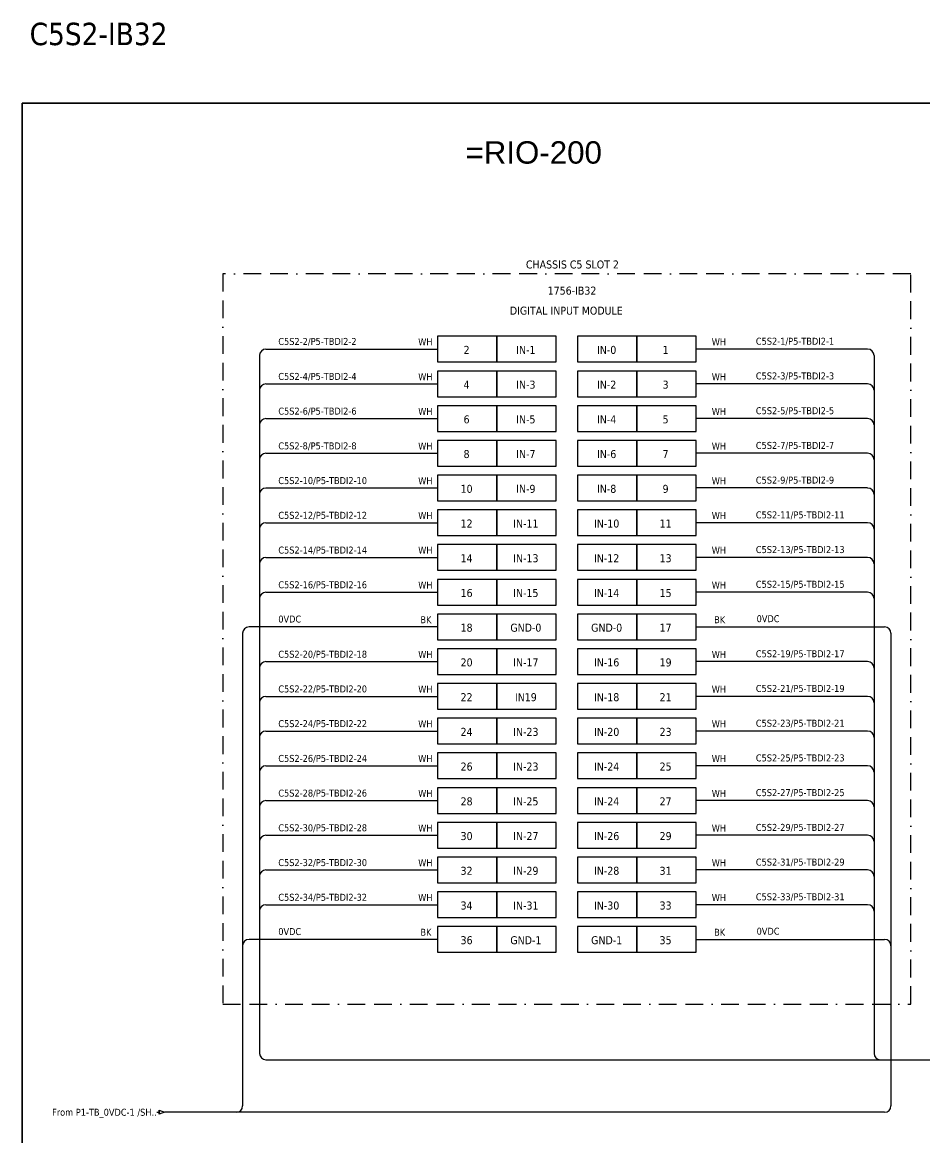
# Model space of a CAD drawing. Header units: millimetres. Extents: x 0 to 3893, y 0 to 2820.
# Drawn here: x 0 to 1290, y 1226 to 2820 of the extents above; entities that cross this region are included whole.
import ezdxf
from ezdxf.enums import TextEntityAlignment as Align

# ---------------------------------------------------------------- set-up
doc = ezdxf.new("R2010")
doc.units = ezdxf.units.MM
doc.linetypes.add('BORDERX2', pattern=[88.9, 25.4, -12.7, 25.4, -12.7, 0, -12.7])
for name, color, linetype in [('HELPPOINT', 7, 'Continuous'), ('VECTORS', 7, 'Continuous'), ('x01001-FrameArea', 2, 'BORDERX2')]:
    doc.layers.add(name, color=color, linetype=linetype)
doc.layers.add('IE-EQUIP', color=253, linetype='Continuous', lineweight=25)
doc.layers.add('IE-WIRE', color=7, linetype='Continuous', lineweight=25)
doc.styles.get("Standard").update_dxf_attribs({"font": 'arial.ttf'})
doc.styles.add('Tahoma', font='')
doc.styles.get('Tahoma').set_extended_font_data('Tahoma')

# ---------------------------------------------------------------- blocks, each defined once
blk = doc.blocks.new('xTerminal_fr_to0')
at = {"layer": 'VECTORS', "color": 1, "true_color": 0xff0000}
for p, q in [((-11.3, 0), (-7.8, 0)), ((-7.8, 2.8), (0, 0)), ((-7.8, -2.8), (-7.8, 2.8)), ((-7.8, 2.8), (0, 0)), ((-7.8, 2.8), (-7.8, -2.8)), ((0, 0), (-7.8, -2.8)), ((0, 0), (-7.8, -2.8))]:
    blk.add_line(p, q, dxfattribs=at)

msp = doc.modelspace()

# ---------------------------------------------------------------- linework, layer by layer
at = {"layer": 'HELPPOINT', "color": 4, "lineweight": 35}
for p, q in [((0, 0), (0, 2704.2)), ((0, 2704.2), (3893.3, 2704.2)), ((0, 0), (0, 2704.2)), ((0, 2704.2), (3893.3, 2704.2))]:
    msp.add_line(p, q, dxfattribs=at)
at = {"layer": 'IE-EQUIP', "linetype": 'Continuous', "ltscale": 25.4}
for points in [[(593.4, 2334.4), (678.1, 2334.4), (678.1, 2371.1), (593.4, 2371.1)], [(678.1, 2334.4), (762.7, 2334.4), (762.7, 2371.1), (678.1, 2371.1)], [(793.6, 2334.4), (878.2, 2334.4), (878.2, 2371.1), (793.6, 2371.1)], [(878.2, 2334.4), (962.8, 2334.4), (962.8, 2371.1), (878.2, 2371.1)], [(593.4, 2284.7), (678.1, 2284.7), (678.1, 2321.4), (593.4, 2321.4)], [(678.1, 2284.7), (762.7, 2284.7), (762.7, 2321.4), (678.1, 2321.4)], [(793.6, 2284.7), (878.2, 2284.7), (878.2, 2321.4), (793.6, 2321.4)], [(878.2, 2284.7), (962.8, 2284.7), (962.8, 2321.4), (878.2, 2321.4)], [(593.4, 2235.1), (678.1, 2235.1), (678.1, 2271.8), (593.4, 2271.8)], [(678.1, 2235.1), (762.7, 2235.1), (762.7, 2271.8), (678.1, 2271.8)], [(793.6, 2235.1), (878.2, 2235.1), (878.2, 2271.8), (793.6, 2271.8)], [(878.2, 2235.1), (962.8, 2235.1), (962.8, 2271.8), (878.2, 2271.8)], [(593.4, 2185.5), (678.1, 2185.5), (678.1, 2222.2), (593.4, 2222.2)], [(678.1, 2185.5), (762.7, 2185.5), (762.7, 2222.2), (678.1, 2222.2)], [(793.6, 2185.5), (878.2, 2185.5), (878.2, 2222.2), (793.6, 2222.2)], [(878.2, 2185.5), (962.8, 2185.5), (962.8, 2222.2), (878.2, 2222.2)], [(593.4, 2135.8), (678.1, 2135.8), (678.1, 2172.5), (593.4, 2172.5)], [(678.1, 2135.8), (762.7, 2135.8), (762.7, 2172.5), (678.1, 2172.5)], [(793.6, 2135.8), (878.2, 2135.8), (878.2, 2172.5), (793.6, 2172.5)], [(878.2, 2135.8), (962.8, 2135.8), (962.8, 2172.5), (878.2, 2172.5)], [(593.4, 2086.2), (678.1, 2086.2), (678.1, 2122.9), (593.4, 2122.9)], [(678.1, 2086.2), (762.7, 2086.2), (762.7, 2122.9), (678.1, 2122.9)], [(793.6, 2086.2), (878.2, 2086.2), (878.2, 2122.9), (793.6, 2122.9)], [(878.2, 2086.2), (962.8, 2086.2), (962.8, 2122.9), (878.2, 2122.9)], [(593.4, 2036.6), (678.1, 2036.6), (678.1, 2073.3), (593.4, 2073.3)], [(678.1, 2036.6), (762.7, 2036.6), (762.7, 2073.3), (678.1, 2073.3)], [(793.6, 2036.6), (878.2, 2036.6), (878.2, 2073.3), (793.6, 2073.3)], [(878.2, 2036.6), (962.8, 2036.6), (962.8, 2073.3), (878.2, 2073.3)], [(593.4, 1986.9), (678.1, 1986.9), (678.1, 2023.6), (593.4, 2023.6)], [(678.1, 1986.9), (762.7, 1986.9), (762.7, 2023.6), (678.1, 2023.6)], [(793.6, 1986.9), (878.2, 1986.9), (878.2, 2023.6), (793.6, 2023.6)], [(878.2, 1986.9), (962.8, 1986.9), (962.8, 2023.6), (878.2, 2023.6)], [(593.4, 1937.3), (678.1, 1937.3), (678.1, 1974), (593.4, 1974)], [(678.1, 1937.3), (762.7, 1937.3), (762.7, 1974), (678.1, 1974)], [(793.6, 1937.3), (878.2, 1937.3), (878.2, 1974), (793.6, 1974)], [(878.2, 1937.3), (962.8, 1937.3), (962.8, 1974), (878.2, 1974)], [(593.4, 1887.7), (678.1, 1887.7), (678.1, 1924.4), (593.4, 1924.4)], [(678.1, 1887.7), (762.7, 1887.7), (762.7, 1924.4), (678.1, 1924.4)], [(793.6, 1887.7), (878.2, 1887.7), (878.2, 1924.4), (793.6, 1924.4)], [(878.2, 1887.7), (962.8, 1887.7), (962.8, 1924.4), (878.2, 1924.4)], [(593.4, 1838), (678.1, 1838), (678.1, 1874.7), (593.4, 1874.7)], [(678.1, 1838), (762.7, 1838), (762.7, 1874.7), (678.1, 1874.7)], [(793.6, 1838), (878.2, 1838), (878.2, 1874.7), (793.6, 1874.7)], [(878.2, 1838), (962.8, 1838), (962.8, 1874.7), (878.2, 1874.7)], [(593.4, 1788.4), (678.1, 1788.4), (678.1, 1825.1), (593.4, 1825.1)], [(678.1, 1788.4), (762.7, 1788.4), (762.7, 1825.1), (678.1, 1825.1)], [(793.6, 1788.4), (878.2, 1788.4), (878.2, 1825.1), (793.6, 1825.1)], [(878.2, 1788.4), (962.8, 1788.4), (962.8, 1825.1), (878.2, 1825.1)], [(593.4, 1738.8), (678.1, 1738.8), (678.1, 1775.5), (593.4, 1775.5)], [(678.1, 1738.8), (762.7, 1738.8), (762.7, 1775.5), (678.1, 1775.5)], [(793.6, 1738.8), (878.2, 1738.8), (878.2, 1775.5), (793.6, 1775.5)], [(878.2, 1738.8), (962.8, 1738.8), (962.8, 1775.5), (878.2, 1775.5)], [(593.4, 1689.1), (678.1, 1689.1), (678.1, 1725.8), (593.4, 1725.8)], [(678.1, 1689.1), (762.7, 1689.1), (762.7, 1725.8), (678.1, 1725.8)], [(793.6, 1689.1), (878.2, 1689.1), (878.2, 1725.8), (793.6, 1725.8)], [(878.2, 1689.1), (962.8, 1689.1), (962.8, 1725.8), (878.2, 1725.8)], [(593.4, 1639.5), (678.1, 1639.5), (678.1, 1676.2), (593.4, 1676.2)], [(678.1, 1639.5), (762.7, 1639.5), (762.7, 1676.2), (678.1, 1676.2)], [(793.6, 1639.5), (878.2, 1639.5), (878.2, 1676.2), (793.6, 1676.2)], [(878.2, 1639.5), (962.8, 1639.5), (962.8, 1676.2), (878.2, 1676.2)], [(593.4, 1589.9), (678.1, 1589.9), (678.1, 1626.6), (593.4, 1626.6)], [(678.1, 1589.9), (762.7, 1589.9), (762.7, 1626.6), (678.1, 1626.6)], [(793.6, 1589.9), (878.2, 1589.9), (878.2, 1626.6), (793.6, 1626.6)], [(878.2, 1589.9), (962.8, 1589.9), (962.8, 1626.6), (878.2, 1626.6)], [(593.4, 1540.2), (678.1, 1540.2), (678.1, 1576.9), (593.4, 1576.9)], [(678.1, 1540.2), (762.7, 1540.2), (762.7, 1576.9), (678.1, 1576.9)], [(793.6, 1540.2), (878.2, 1540.2), (878.2, 1576.9), (793.6, 1576.9)], [(878.2, 1540.2), (962.8, 1540.2), (962.8, 1576.9), (878.2, 1576.9)], [(593.4, 1490.6), (678.1, 1490.6), (678.1, 1527.3), (593.4, 1527.3)], [(678.1, 1490.6), (762.7, 1490.6), (762.7, 1527.3), (678.1, 1527.3)], [(793.6, 1490.6), (878.2, 1490.6), (878.2, 1527.3), (793.6, 1527.3)], [(878.2, 1490.6), (962.8, 1490.6), (962.8, 1527.3), (878.2, 1527.3)]]:
    msp.add_lwpolyline(points, close=True, dxfattribs=at)
at = {"layer": 'IE-WIRE', "color": 4, "ltscale": 25.4}
for p, q in [((348.1, 2352.7), (593.4, 2352.7)), ((1208.1, 2352.7), (962.8, 2352.7)), ((339, 2343.5), (339, 1346.1)), ((1217.3, 2343.5), (1217.3, 1346.1)), ((348.1, 2303.1), (593.4, 2303.1)), ((1208.1, 2303.1), (962.8, 2303.1)), ((348.1, 2253.4), (593.4, 2253.4)), ((1208.1, 2253.4), (962.8, 2253.4)), ((348.1, 2203.8), (593.4, 2203.8)), ((1208.1, 2203.8), (962.8, 2203.8)), ((348.1, 2154.2), (593.4, 2154.2)), ((1208.1, 2154.2), (962.8, 2154.2)), ((348.1, 2104.5), (593.4, 2104.5)), ((1208.1, 2104.5), (962.8, 2104.5)), ((348.1, 2054.9), (593.4, 2054.9)), ((1208.1, 2054.9), (962.8, 2054.9)), ((348.1, 2005.3), (593.4, 2005.3)), ((1208.1, 2005.3), (962.8, 2005.3)), ((348.1, 1906), (593.4, 1906)), ((1208.1, 1906), (962.8, 1906)), ((348.1, 1856.4), (593.4, 1856.4)), ((1208.1, 1856.4), (962.8, 1856.4)), ((348.1, 1806.7), (593.4, 1806.7)), ((1208.1, 1806.7), (962.8, 1806.7)), ((348.1, 1757.1), (593.4, 1757.1)), ((1208.1, 1757.1), (962.8, 1757.1)), ((348.1, 1707.5), (593.4, 1707.5)), ((1208.1, 1707.5), (962.8, 1707.5)), ((348.1, 1657.8), (593.4, 1657.8)), ((1208.1, 1657.8), (962.8, 1657.8)), ((348.1, 1608.2), (593.4, 1608.2)), ((1208.1, 1608.2), (962.8, 1608.2)), ((348.1, 1558.6), (593.4, 1558.6)), ((1208.1, 1558.6), (962.8, 1558.6))]:
    msp.add_line(p, q, dxfattribs=at)
at = {"layer": 'IE-WIRE', "color": 7, "ltscale": 25.4}
for p, q in [((314.9, 1946.5), (314.9, 1270.9)), ((593.4, 1955.6), (324, 1955.6)), ((962.8, 1955.6), (1232.2, 1955.6)), ((1241.4, 1946.5), (1241.4, 1270.9)), ((593.4, 1508.9), (324, 1508.9)), ((962.8, 1508.9), (1232.2, 1508.9)), ((1232.4, 1261.9), (203.4, 1261.9))]:
    msp.add_line(p, q, dxfattribs=at)
at = {"layer": 'IE-WIRE', "color": 4}
msp.add_line((348.1, 1337), (1389.4, 1337), dxfattribs=at)
at = {"layer": 'IE-WIRE', "color": 4, "ltscale": 25.4}
for centre, start, end in [((348.1, 2343.5), 90, 180), ((1208.1, 2343.5), 0, 90), ((348.1, 2293.9), 90, 180), ((1208.1, 2293.9), 0, 90), ((348.1, 2244.3), 90, 180), ((1208.1, 2244.3), 0, 90), ((348.1, 2194.6), 90, 180), ((1208.1, 2194.6), 0, 90), ((348.1, 2145), 90, 180), ((1208.1, 2145), 0, 90), ((348.1, 2095.4), 90, 180), ((1208.1, 2095.4), 0, 90), ((348.1, 2045.7), 90, 180), ((1208.1, 2045.7), 0, 90), ((348.1, 1996.1), 90, 180), ((1208.1, 1996.1), 0, 90), ((348.1, 1896.8), 90, 180), ((1208.1, 1896.8), 0, 90), ((348.1, 1847.2), 90, 180), ((1208.1, 1847.2), 0, 90), ((348.1, 1797.6), 90, 180), ((1208.1, 1797.6), 0, 90), ((348.1, 1747.9), 90, 180), ((1208.1, 1747.9), 0, 90), ((348.1, 1698.3), 90, 180), ((1208.1, 1698.3), 0, 90), ((348.1, 1648.7), 90, 180), ((1208.1, 1648.7), 0, 90), ((348.1, 1599), 90, 180), ((1208.1, 1599), 0, 90), ((348.1, 1549.4), 90, 180), ((1208.1, 1549.4), 0, 90)]:
    msp.add_arc(centre, 9.17, start, end, dxfattribs=at)
at = {"layer": 'IE-WIRE', "color": 7, "ltscale": 25.4}
for centre, radius, start, end in [((324, 1946.5), 9.14, 90, 180), ((1232.2, 1946.5), 9.14, 0, 90), ((324, 1499.8), 9.14, 90, 180), ((1232.2, 1499.8), 9.14, 0, 90), ((305.9, 1270.9), 8.96, 270, 0), ((1232.4, 1270.9), 8.96, 270, 0), ((1232.4, 1270.9), 8.96, 270, 0)]:
    msp.add_arc(centre, radius, start, end, dxfattribs=at)
at = {"layer": 'IE-WIRE', "color": 4}
for centre in [(348.1, 1346.1), (1226.4, 1346.1)]:
    msp.add_arc(centre, 9.14, 180, 270, dxfattribs=at)
at = {"layer": 'x01001-FrameArea'}
msp.add_lwpolyline([(286.6, 1416.6), (1269.6, 1416.6), (1269.6, 2460.4), (286.6, 2460.4)], close=True, dxfattribs=at)

# ---------------------------------------------------------------- block references
msp.add_blockref('xTerminal_fr_to0', (203.4, 1261.9))

# ---------------------------------------------------------------- texts
at = {"color": 2, "style": 'Tahoma'}
msp.add_text('C5S2-IB32', height=32, dxfattribs=at).set_placement((10.4, 2787.2))
at = {"color": 2}
msp.add_text('=RIO-200', height=32, dxfattribs=at).set_placement((633.3, 2617.8))
at = {"color": 2, "style": 'Tahoma'}
for s, height, p in [('CHASSIS C5 SLOT 2', 11.441, (786.2, 2473.7)), ('1756-IB32', 11.44, (785.6, 2436.3)), ('DIGITAL INPUT MODULE', 11.441, (777.4, 2407.7)), ('2', 11.4, (634.9, 2351.6)), ('IN-1', 11.44, (719.6, 2351.6)), ('IN-0', 11.44, (835.1, 2351.6)), ('1', 11.4, (919.3, 2351.6)), ('4', 11.4, (634.9, 2301.9)), ('IN-3', 11.44, (719.6, 2301.9)), ('IN-2', 11.44, (835.1, 2301.9)), ('3', 11.4, (919.3, 2301.9)), ('6', 11.4, (634.9, 2252.3)), ('IN-5', 11.44, (719.6, 2252.3)), ('IN-4', 11.44, (835.1, 2252.3)), ('5', 11.4, (919.3, 2252.3)), ('8', 11.4, (634.9, 2202.7)), ('IN-7', 11.44, (719.6, 2202.7)), ('IN-6', 11.44, (835.1, 2202.7)), ('7', 11.4, (919.3, 2202.7)), ('10', 11.44, (634.9, 2153)), ('IN-9', 11.44, (719.6, 2153)), ('IN-8', 11.44, (835.1, 2153)), ('9', 11.4, (919.3, 2153)), ('12', 11.44, (634.9, 2103.4)), ('IN-11', 11.44, (719.6, 2103.4)), ('IN-10', 11.44, (835.1, 2103.4)), ('11', 11.44, (919.3, 2103.4)), ('14', 11.44, (634.9, 2053.8)), ('IN-13', 11.44, (719.6, 2053.8)), ('IN-12', 11.44, (835.1, 2053.8)), ('13', 11.44, (919.3, 2053.8)), ('16', 11.44, (634.9, 2004.1)), ('IN-15', 11.44, (719.6, 2004.1)), ('IN-14', 11.44, (835.1, 2004.1)), ('15', 11.44, (919.3, 2004.1)), ('18', 11.44, (634.9, 1954.5)), ('GND-0', 11.44, (719.6, 1954.5)), ('GND-0', 11.44, (835.1, 1954.5)), ('17', 11.44, (919.3, 1954.5)), ('20', 11.44, (634.9, 1904.9)), ('IN-17', 11.44, (719.6, 1904.9)), ('IN-16', 11.44, (835.1, 1904.9)), ('19', 11.44, (919.3, 1904.9)), ('22', 11.44, (634.9, 1855.2)), ('IN19', 11.44, (719.6, 1855.2)), ('IN-18', 11.44, (835.1, 1855.2)), ('21', 11.44, (919.3, 1855.2)), ('24', 11.44, (634.9, 1805.6)), ('IN-23', 11.44, (719.6, 1805.6)), ('IN-20', 11.44, (835.1, 1805.6)), ('23', 11.44, (919.3, 1805.6)), ('26', 11.44, (634.9, 1756)), ('IN-23', 11.44, (719.6, 1756)), ('IN-24', 11.44, (835.1, 1756)), ('25', 11.44, (919.3, 1756)), ('28', 11.44, (634.9, 1706.3)), ('IN-25', 11.44, (719.6, 1706.3)), ('IN-24', 11.44, (835.1, 1706.3)), ('27', 11.44, (919.3, 1706.3)), ('30', 11.44, (634.9, 1656.7)), ('IN-27', 11.44, (719.6, 1656.7)), ('IN-26', 11.44, (835.1, 1656.7)), ('29', 11.44, (919.3, 1656.7)), ('32', 11.44, (634.9, 1607.1)), ('IN-29', 11.44, (719.6, 1607.1)), ('IN-28', 11.44, (835.1, 1607.1)), ('31', 11.44, (919.3, 1607.1)), ('34', 11.44, (634.9, 1557.4)), ('IN-31', 11.44, (719.6, 1557.4)), ('IN-30', 11.44, (835.1, 1557.4)), ('33', 11.44, (919.3, 1557.4)), ('36', 11.44, (634.9, 1507.8)), ('GND-1', 11.44, (719.6, 1507.8)), ('GND-1', 11.44, (835.1, 1507.8)), ('35', 11.44, (919.3, 1507.8))]:
    msp.add_text(s, height=height, dxfattribs=at).set_placement(p, align=Align.MIDDLE_CENTER)
at = {"color": 4, "style": 'Tahoma'}
for s, height, p in [('C5S2-2/P5-TBDI2-2', 9.949, (365.8, 2358.7)), ('WH', 9.95, (565.8, 2358)), ('WH', 9.95, (985.3, 2358)), ('C5S2-1/P5-TBDI2-1', 9.949, (1048.3, 2359)), ('C5S2-4/P5-TBDI2-4', 9.949, (365.8, 2308.7)), ('WH', 9.95, (565.8, 2308.3)), ('WH', 9.95, (985.3, 2308.3)), ('C5S2-3/P5-TBDI2-3', 9.949, (1048.3, 2309.4)), ('C5S2-6/P5-TBDI2-6', 9.949, (365.8, 2259.1)), ('WH', 9.95, (565.8, 2258.7)), ('WH', 9.95, (985.3, 2258.7)), ('C5S2-5/P5-TBDI2-5', 9.949, (1048.3, 2259.7)), ('C5S2-8/P5-TBDI2-8', 9.949, (365.8, 2209.4)), ('WH', 9.95, (565.8, 2209.1)), ('WH', 9.95, (985.3, 2209.1)), ('C5S2-7/P5-TBDI2-7', 9.949, (1048.3, 2210.1)), ('C5S2-10/P5-TBDI2-10', 9.949, (365.8, 2159.8)), ('WH', 9.95, (565.8, 2159.4)), ('WH', 9.95, (985.3, 2159.4)), ('C5S2-9/P5-TBDI2-9', 9.949, (1048.3, 2160.5)), ('C5S2-11/P5-TBDI2-11', 9.949, (1048.3, 2110.8)), ('C5S2-12/P5-TBDI2-12', 9.949, (365.8, 2110.2)), ('WH', 9.95, (565.8, 2109.8)), ('WH', 9.95, (985.3, 2109.8)), ('C5S2-14/P5-TBDI2-14', 9.949, (365.8, 2060.5)), ('WH', 9.95, (565.8, 2060.2)), ('WH', 9.95, (985.3, 2060.2)), ('C5S2-13/P5-TBDI2-13', 9.949, (1048.3, 2061.2)), ('C5S2-16/P5-TBDI2-16', 9.949, (365.8, 2010.9)), ('WH', 9.95, (565.8, 2010.5)), ('WH', 9.95, (985.3, 2010.5)), ('C5S2-15/P5-TBDI2-15', 9.949, (1048.3, 2011.6)), ('C5S2-20/P5-TBDI2-18', 9.949, (365.8, 1911.6)), ('WH', 9.95, (565.8, 1911.3)), ('WH', 9.95, (985.3, 1911.3)), ('C5S2-19/P5-TBDI2-17', 9.949, (1048.3, 1912.3)), ('C5S2-22/P5-TBDI2-20', 9.949, (365.8, 1862)), ('WH', 9.95, (565.8, 1861.6)), ('WH', 9.95, (985.3, 1861.6)), ('C5S2-21/P5-TBDI2-19', 9.949, (1048.3, 1862.7)), ('C5S2-24/P5-TBDI2-22', 9.949, (365.8, 1812.4)), ('WH', 9.95, (565.8, 1812)), ('WH', 9.95, (985.3, 1812)), ('C5S2-23/P5-TBDI2-21', 9.949, (1048.3, 1813)), ('C5S2-26/P5-TBDI2-24', 9.949, (365.8, 1762.7)), ('WH', 9.95, (565.8, 1762.4)), ('WH', 9.95, (985.3, 1762.4)), ('C5S2-25/P5-TBDI2-23', 9.949, (1048.3, 1763.4)), ('C5S2-28/P5-TBDI2-26', 9.949, (365.8, 1713.1)), ('WH', 9.95, (565.8, 1712.7)), ('WH', 9.95, (985.3, 1712.7)), ('C5S2-27/P5-TBDI2-25', 9.949, (1048.3, 1713.8)), ('C5S2-29/P5-TBDI2-27', 9.949, (1048.3, 1664.1)), ('C5S2-30/P5-TBDI2-28', 9.949, (365.8, 1663.5)), ('WH', 9.95, (565.8, 1663.1)), ('WH', 9.95, (985.3, 1663.1)), ('C5S2-32/P5-TBDI2-30', 9.949, (365.8, 1613.8)), ('WH', 9.95, (565.8, 1613.5)), ('WH', 9.95, (985.3, 1613.5)), ('C5S2-31/P5-TBDI2-29', 9.949, (1048.3, 1614.5)), ('C5S2-34/P5-TBDI2-32', 9.949, (365.8, 1564.2)), ('WH', 9.95, (565.8, 1563.8)), ('WH', 9.95, (985.3, 1563.8)), ('C5S2-33/P5-TBDI2-31', 9.949, (1048.3, 1564.9))]:
    msp.add_text(s, height=height, dxfattribs=at).set_placement(p)
at = {"color": 7, "style": 'Tahoma'}
for s, p in [('0VDC', (365.8, 1961.9)), ('BK', (568.9, 1960.9)), ('BK', (988.7, 1960.9)), ('0VDC', (1049.4, 1962.4)), ('0VDC', (365.8, 1515.2)), ('BK', (568.9, 1514.2)), ('BK', (988.7, 1514.2)), ('0VDC', (1049.4, 1515.7))]:
    msp.add_text(s, height=9.95, dxfattribs=at).set_placement(p)
msp.add_text('From P1-TB_0VDC-1 /SH..', height=9.949, dxfattribs=at).set_placement((192.1, 1261.9), align=Align.MIDDLE_RIGHT)

doc.saveas('drawing.dxf')
